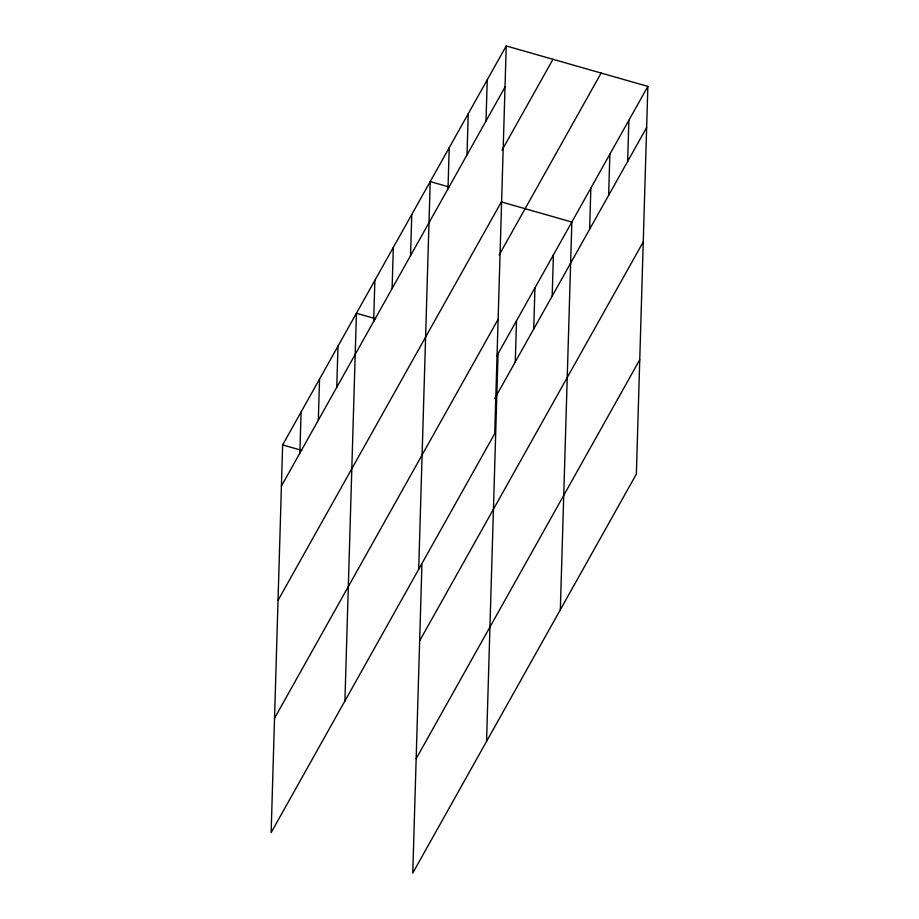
<?xml version="1.0" encoding="UTF-8"?>
<svg xmlns="http://www.w3.org/2000/svg" width="919" height="919" viewBox="0 0 919 919"><rect width="100%" height="100%" fill="white"/><g stroke="black" fill="none" stroke-linecap="round" stroke-linejoin="round"><path stroke-width="1.38" d="M506.231 45.95L282.638 444.922L271.139 832.603L494.732 433.63L506.231 45.95L647.861 86.397L636.362 474.078L412.769 873.05L421.913 564.622M299.87 453.136L301.087 411.999M318.319 420.224L319.536 379.087M336.756 387.301L337.985 346.176M344.924 700.944L356.423 313.264L375.676 318.755M373.654 321.478L374.872 280.341M392.103 288.566L393.321 247.429M410.552 255.643L411.769 214.518M418.708 569.286L430.218 181.594L449.46 187.097M448.001 188.82L449.219 147.683M467.001 154.909L468.231 113.772M486.013 120.998L487.231 79.861M486.553 741.392L498.052 353.7M515.283 361.925L516.501 320.788M533.732 329.002L534.95 287.877M552.181 296.09L553.399 254.965M560.337 609.734L571.848 222.042L501.717 202.019M589.63 229.268L590.848 188.131M608.631 195.356L609.86 154.22M627.643 161.445L628.86 120.309M281.421 486.048L505.013 87.087M502.061 150.13L552.974 59.298M278.02 600.417L501.625 201.445M499.143 255.022L601.129 73.049M274.528 718.244L498.121 319.272M496.685 356.147L647.861 86.397M494.79 398.49L646.643 127.523M419.65 640.853L643.254 241.892M416.158 758.692L639.75 359.72M282.638 444.922L301.88 450.413"/></g></svg>
